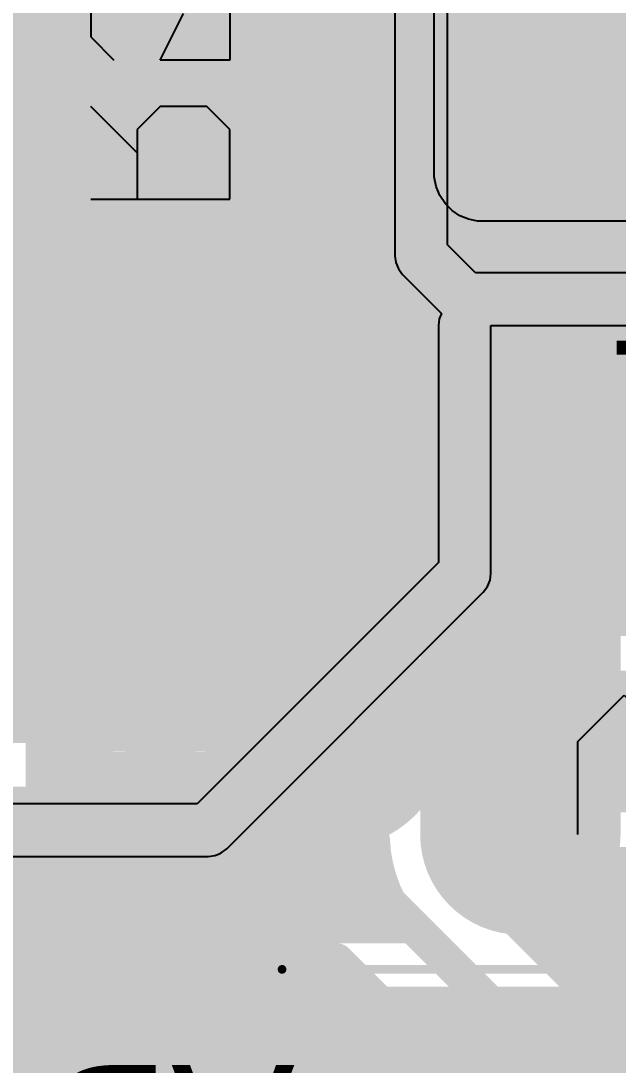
# Model space of a CAD drawing. Header units: millimetres. Extents: x 0.11 to 5.67, y 0.55 to 4.24.
# Drawn here: x 1.2834 to 1.4186, y 3.2155 to 3.4518 of the extents above; entities that cross this region are included whole.
import ezdxf

# ---------------------------------------------------------------- set-up
doc = ezdxf.new("R2010")
doc.units = ezdxf.units.MM
doc.header["$MEASUREMENT"] = 0
for name, color, linetype in [('BottomLayer', 5, 'Continuous'), ('BottomOverlay', 54, 'Continuous'), ('BottomPaste', 16, 'Continuous'), ('BottomSolder', 6, 'Continuous'), ('InternalPlane1', 76, 'Continuous'), ('InternalPlane2', 16, 'Continuous'), ('Mechanical1', 6, 'Continuous'), ('Mechanical3', 76, 'Continuous'), ('MultiLayer', 9, 'Continuous'), ('TopLayer', 1, 'Continuous'), ('TopOverlay', 2, 'Continuous'), ('TopPaste', 8, 'Continuous'), ('TopSolder', 216, 'Continuous'), ('ViaHoleLayer', 16, 'Continuous')]:
    doc.layers.add(name, color=color, linetype=linetype)

# ---------------------------------------------------------------- blocks, each defined once
blk = doc.blocks.new('SOT_23_123__B_52')
at = {"layer": 'BottomLayer', "const_width": 0.02807}
for points in [[(0.06125, 0.04134), (0.03027, 0.04134)], [(-0.02975, 0.00134), (-0.06073, 0.00134)], [(0.06125, -0.03866), (0.03027, -0.03866)]]:
    blk.add_lwpolyline(points, dxfattribs=at)
at = {"layer": 'BottomLayer', "const_width": 0.01404}
for points in [[(0.02325, 0.04134, 1), (0.03729, 0.04134, 1)], [(0.05423, 0.04134, 1), (0.06827, 0.04134, 1)], [(-0.06775, 0.00134, 1), (-0.05371, 0.00134, 1)], [(-0.03677, 0.00134, 1), (-0.02273, 0.00134, 1)], [(0.02325, -0.03866, 1), (0.03729, -0.03866, 1)], [(0.05423, -0.03866, 1), (0.06827, -0.03866, 1)]]:
    blk.add_lwpolyline(points, format="xyb", close=True, dxfattribs=at)
at = {"layer": 'BottomOverlay', "const_width": 0.01}
for points in [[(-0.02424, 0.03134), (-0.02424, 0.06134)], [(-0.02424, 0.06134), (0.01576, 0.06134)], [(0.02576, -0.00866), (0.02576, 0.01134)], [(-0.02424, -0.05866), (-0.02424, -0.02866)], [(-0.02424, -0.05866), (0.01576, -0.05866)]]:
    blk.add_lwpolyline(points, dxfattribs=at)
at = {"layer": 'BottomOverlay', "const_width": 0.005}
for points in [[(-0.02674, 0.06134, 1), (-0.02174, 0.06134, 1)], [(-0.02674, 0.06134, 1), (-0.02174, 0.06134, 1)], [(0.01326, 0.06134, 1), (0.01826, 0.06134, 1)], [(-0.02674, 0.03134, 1), (-0.02174, 0.03134, 1)], [(0.02326, 0.01134, 1), (0.02826, 0.01134, 1)], [(0.02326, -0.00866, 1), (0.02826, -0.00866, 1)], [(-0.02674, -0.02866, 1), (-0.02174, -0.02866, 1)], [(-0.02674, -0.05866, 1), (-0.02174, -0.05866, 1)], [(-0.02674, -0.05866, 1), (-0.02174, -0.05866, 1)], [(0.01326, -0.05866, 1), (0.01826, -0.05866, 1)]]:
    blk.add_lwpolyline(points, format="xyb", close=True, dxfattribs=at)
at = {"layer": 'BottomPaste', "const_width": 0.02807}
for points in [[(0.06125, 0.04134), (0.03027, 0.04134)], [(-0.02975, 0.00134), (-0.06073, 0.00134)], [(0.06125, -0.03866), (0.03027, -0.03866)]]:
    blk.add_lwpolyline(points, dxfattribs=at)
at = {"layer": 'BottomPaste', "const_width": 0.01404}
for points in [[(0.02325, 0.04134, 1), (0.03729, 0.04134, 1)], [(0.05423, 0.04134, 1), (0.06827, 0.04134, 1)], [(-0.06775, 0.00134, 1), (-0.05371, 0.00134, 1)], [(-0.03677, 0.00134, 1), (-0.02273, 0.00134, 1)], [(0.02325, -0.03866, 1), (0.03729, -0.03866, 1)], [(0.05423, -0.03866, 1), (0.06827, -0.03866, 1)]]:
    blk.add_lwpolyline(points, format="xyb", close=True, dxfattribs=at)
at = {"layer": 'BottomSolder', "const_width": 0.03201}
for points in [[(0.06125, 0.04134), (0.03027, 0.04134)], [(-0.02975, 0.00134), (-0.06073, 0.00134)], [(0.06125, -0.03866), (0.03027, -0.03866)]]:
    blk.add_lwpolyline(points, dxfattribs=at)
at = {"layer": 'BottomSolder', "const_width": 0.016}
for points in [[(0.02227, 0.04134, 1), (0.03827, 0.04134, 1)], [(0.05325, 0.04134, 1), (0.06925, 0.04134, 1)], [(-0.06873, 0.00134, 1), (-0.05273, 0.00134, 1)], [(-0.03775, 0.00134, 1), (-0.02175, 0.00134, 1)], [(0.02227, -0.03866, 1), (0.03827, -0.03866, 1)], [(0.05325, -0.03866, 1), (0.06925, -0.03866, 1)]]:
    blk.add_lwpolyline(points, format="xyb", close=True, dxfattribs=at)
at = {"layer": 'Mechanical3'}
for p, q in [((-0.04429, 0.00132), (-0.0338, 0.01181)), ((-0.0338, 0.01181), (-0.0233, 0.00132)), ((-0.00231, -0.01967), (-0.00231, 0.01181)), ((0.01868, 0.01181), (0.02918, 0.01181)), ((0.02918, 0.01181), (0.02393, 0.01181)), ((0.02393, 0.01181), (0.02393, -0.01967)), ((0.06066, 0.01181), (0.06066, -0.01967)), ((-0.04429, -0.01967), (-0.04429, 0.00132)), ((-0.0233, 0.00132), (-0.0233, -0.01967)), ((0.06066, -0.01967), (0.04492, -0.00393)), ((0.04492, -0.00393), (0.06591, -0.00393)), ((0.02393, -0.01967), (0.01868, -0.01443)), ((-0.01281, -0.01967), (0.00819, -0.01967)), ((0.00819, -0.01967), (-0.00231, -0.01967))]:
    blk.add_line(p, q, dxfattribs=at)
blk = doc.blocks.new('D_PAK_TO_252AA__54')
at = {"layer": 'Mechanical1', "const_width": 0.00197}
for points in [[(-0.23031, 0.1437), (0.23031, 0.1437)], [(-0.23031, 0.1437), (-0.23031, -0.1437)]]:
    blk.add_lwpolyline(points, dxfattribs=at)
at = {"layer": 'Mechanical1', "const_width": 0.000984}
blk.add_lwpolyline([(-0.23081, 0.1437, 1), (-0.22982, 0.1437, 1)], format="xyb", close=True, dxfattribs=at)
blk.add_lwpolyline([(-0.23081, 0.1437, 1), (-0.22982, 0.1437, 1)], format="xyb", close=True, dxfattribs=at)
at = {"layer": 'TopLayer', "const_width": 0.03937}
blk.add_lwpolyline([(-0.15453, 0.08976), (-0.1998, 0.08976)], dxfattribs=at)
at = {"layer": 'TopLayer'}
for points, const_width in [([(-0.20965, 0.08976, 1), (-0.18996, 0.08976, 1)], 0.01969), ([(-0.16437, 0.08976, 1), (-0.14469, 0.08976, 1)], 0.01969), ([(-0.05556, 0.09833, 1), (-0.04464, 0.09833, 1)], 0.01093)]:
    blk.add_lwpolyline(points, format="xyb", close=True, dxfattribs=dict(at, const_width=const_width))
for points in [[(-0.0501, -0.10925), (0.20758, -0.10925), (-0.0501, 0.10925), (0.20758, 0.10925)], [(-0.06102, -0.09833), (0.2185, -0.09833), (-0.06102, 0.09833), (0.2185, 0.09833)]]:
    blk.add_solid(points, dxfattribs=at)
at = {"layer": 'TopOverlay'}
for points, const_width in [([(-0.20374, 0.13189, 1), (-0.21358, 0.13189, 1)], 0.00984), ([(-0.21604, 0.13189, 1), (-0.21112, 0.13189, 1)], 0.00492), ([(-0.2062, 0.13189, 1), (-0.20128, 0.13189, 1)], 0.00492), ([(-0.12106, 0.13189, 1), (-0.11713, 0.13189, 1)], 0.00394), ([(-0.12106, 0.13189, 1), (-0.11713, 0.13189, 1)], 0.00394), ([(-0.07776, 0.13189, 1), (-0.07382, 0.13189, 1)], 0.00394)]:
    blk.add_lwpolyline(points, format="xyb", close=True, dxfattribs=dict(at, const_width=const_width))
at = {"layer": 'TopOverlay', "const_width": 0.00787}
for points in [[(-0.11909, 0.13189), (-0.11909, -0.13189)], [(-0.11909, 0.13189), (-0.07579, 0.13189)]]:
    blk.add_lwpolyline(points, dxfattribs=at)
at = {"layer": 'TopPaste'}
for p, q in [((-0.05528, 0.10797), (-0.05323, 0.10882)), ((-0.05323, 0.10882), (-0.05105, 0.10925)), ((-0.05105, 0.10925), (-0.04994, 0.10925)), ((-0.04994, 0.10925), (-0.04993, 0.10925)), ((-0.04993, 0.10925), (0.06, 0.10925)), ((-0.05792, 0.10594), (-0.05713, 0.10673)), ((-0.05713, 0.10673), (-0.05528, 0.10797)), ((-0.05982, 0.10347), (-0.05866, 0.1052)), ((-0.05866, 0.1052), (-0.05792, 0.10594)), ((-0.05792, 0.10594), (-0.05792, 0.10594)), ((-0.06062, 0.10153), (-0.05982, 0.10347)), ((-0.06103, 0.09948), (-0.06062, 0.10153)), ((-0.06103, 0.09844), (-0.06103, 0.09948)), ((-0.06103, 0.01898), (-0.06103, 0.09844))]:
    blk.add_line(p, q, dxfattribs=at)
at = {"layer": 'TopPaste', "const_width": 0.04535}
blk.add_lwpolyline([(-0.15453, 0.08976), (-0.1998, 0.08976)], dxfattribs=at)
at = {"layer": 'TopPaste', "const_width": 0.02268}
for points in [[(-0.21114, 0.08976, 1), (-0.18846, 0.08976, 1)], [(-0.16587, 0.08976, 1), (-0.14319, 0.08976, 1)]]:
    blk.add_lwpolyline(points, format="xyb", close=True, dxfattribs=at)
at = {"layer": 'TopSolder', "const_width": 0.04331}
blk.add_lwpolyline([(-0.15453, 0.08976), (-0.1998, 0.08976)], dxfattribs=at)
at = {"layer": 'TopSolder'}
for points, const_width in [([(-0.21063, 0.08976, 1), (-0.18898, 0.08976, 1)], 0.02165), ([(-0.16535, 0.08976, 1), (-0.1437, 0.08976, 1)], 0.02165), ([(-0.05655, 0.09833, 1), (-0.04365, 0.09833, 1)], 0.01289)]:
    blk.add_lwpolyline(points, format="xyb", close=True, dxfattribs=dict(at, const_width=const_width))
for points in [[(-0.0501, -0.11122), (0.20758, -0.11122), (-0.0501, 0.11122), (0.20758, 0.11122)], [(-0.06299, -0.09833), (0.22047, -0.09833), (-0.06299, 0.09833), (0.22047, 0.09833)]]:
    blk.add_solid(points, dxfattribs=at)
blk = doc.blocks.new('R2512_B_126')
at = {"layer": 'BottomLayer'}
blk.add_solid([(-0.14075, -0.06594), (-0.06988, -0.06594), (-0.14075, 0.06791), (-0.06988, 0.06791)], dxfattribs=at)
at = {"layer": 'BottomOverlay', "const_width": 0.00787}
for points in [[(-0.15256, 0.07972), (-0.15256, -0.07776)], [(-0.15256, -0.07776), (0.14665, -0.07776)]]:
    blk.add_lwpolyline(points, dxfattribs=at)
at = {"layer": 'BottomOverlay', "const_width": 0.00394}
blk.add_lwpolyline([(-0.15453, -0.07776, 1), (-0.15059, -0.07776, 1)], format="xyb", close=True, dxfattribs=at)
blk.add_lwpolyline([(-0.15453, -0.07776, 1), (-0.15059, -0.07776, 1)], format="xyb", close=True, dxfattribs=at)
at = {"layer": 'BottomPaste'}
blk.add_solid([(-0.14075, -0.06594), (-0.06988, -0.06594), (-0.14075, 0.06791), (-0.06988, 0.06791)], dxfattribs=at)
at = {"layer": 'BottomSolder'}
blk.add_solid([(-0.14272, -0.06791), (-0.06791, -0.06791), (-0.14272, 0.06988), (-0.06791, 0.06988)], dxfattribs=at)
at = {"layer": 'Mechanical3'}
for p, q in [((-0.13484, 0.00984), (-0.13484, -0.02164)), ((-0.12435, -0.00065), (-0.11385, 0.00984)), ((-0.09811, 0.00984), (-0.10336, 0.00459)), ((-0.08761, 0.00984), (-0.09811, 0.00984)), ((-0.1191, -0.00065), (-0.13484, -0.00065)), ((-0.11385, -0.0059), (-0.1191, -0.00065)), ((-0.11385, -0.0164), (-0.11385, -0.0059)), ((-0.10336, -0.02164), (-0.10336, -0.0059)), ((-0.10336, -0.0059), (-0.09286, -0.01115)), ((-0.1191, -0.02164), (-0.11385, -0.0164)), ((-0.13484, -0.02164), (-0.1191, -0.02164)), ((-0.08237, -0.02164), (-0.10336, -0.02164))]:
    blk.add_line(p, q, dxfattribs=at)
blk = doc.blocks.new('CAP_13_26_236')
at = {"layer": 'TopOverlay', "const_width": 0.00787}
blk.add_lwpolyline([(-0.25591, -1.11024), (-0.25591, -0.06299)], dxfattribs=at)

msp = doc.modelspace()

# ---------------------------------------------------------------- linework, layer by layer
at = {"layer": 'BottomLayer'}
for points, const_width in [([(1.40157, 3.36417), (1.40157, 3.46752)], 0.00787), ([(0.72047, 3.4557), (2.58723, 3.4557)], 0.00787), ([(1.2313, 3.4557), (1.40157, 3.4557)], 0.00787), ([(0.72047, 3.44783), (2.58936, 3.44783)], 0.00787), ([(1.2313, 3.44783), (1.40157, 3.44783)], 0.00787), ([(0.72047, 3.43995), (2.59325, 3.43995)], 0.00787), ([(1.2313, 3.43995), (1.40157, 3.43995)], 0.00787), ([(0.72047, 3.43208), (2.59959, 3.43208)], 0.00787), ([(1.2313, 3.43208), (1.40157, 3.43208)], 0.00787), ([(0.80794, 3.4242), (2.61066, 3.4242)], 0.00787), ([(1.2313, 3.4242), (1.40157, 3.4242)], 0.00787), ([(0.81586, 3.41633), (2.8063, 3.41633)], 0.00787), ([(1.2313, 3.41633), (1.40157, 3.41633)], 0.00787), ([(0.8218, 3.40846), (1.73055, 3.40846)], 0.00787), ([(1.2313, 3.40846), (1.40157, 3.40846)], 0.00787), ([(0.82967, 3.40058), (1.72484, 3.40058)], 0.00787), ([(1.2313, 3.40058), (1.40157, 3.40058)], 0.00787), ([(0.83755, 3.39271), (1.72261, 3.39271)], 0.00787), ([(1.2313, 3.39271), (1.40157, 3.39271)], 0.00787), ([(0.84542, 3.38483), (1.72244, 3.38483)], 0.00787), ([(1.2313, 3.38483), (1.40157, 3.38483)], 0.00787), ([(0.85244, 3.37696), (1.72052, 3.37696)], 0.00787), ([(1.2313, 3.37696), (1.40157, 3.37696)], 0.00787), ([(0.85556, 3.36909), (1.71265, 3.36909)], 0.00787), ([(1.2313, 3.36909), (1.40157, 3.36909)], 0.00787), ([(1.35333, 3.31593), (1.40157, 3.36417)], 0.00787), ([(0.85602, 3.36121), (1.70477, 3.36121)], 0.00787), ([(1.2313, 3.36121), (1.39861, 3.36121)], 0.00787), ([(1.24508, 3.35334), (1.47102, 3.35334)], 0.00787), ([(1.24508, 3.35334), (1.39074, 3.35334)], 0.00787), ([(1.24508, 3.34546), (1.46178, 3.34546)], 0.00787), ([(1.24508, 3.34546), (1.38287, 3.34546)], 0.00787), ([(1.24508, 3.33759), (1.45764, 3.33759)], 0.00787), ([(1.24508, 3.33759), (1.37499, 3.33759)], 0.00787), ([(1.24508, 3.32972), (1.45621, 3.32972)], 0.00787), ([(1.24508, 3.32972), (1.36712, 3.32972)], 0.00787), ([(1.24508, 3.32184), (1.45706, 3.32184)], 0.00787), ([(1.24508, 3.32184), (1.35924, 3.32184)], 0.00787), ([(1.39301, 3.31656), (1.42399, 3.31656)], 0.00787), ([(1.24508, 3.31397), (1.34447, 3.31397)], 0.00787), ([(1.24508, 3.31397), (1.34447, 3.31397)], 0.00787), ([(1.36419, 3.31397), (1.38129, 3.31397)], 0.00787), ([(1.36592, 3.31317), (1.37971, 3.31317)], 0.00787), ([(1.24508, 3.30609), (1.33415, 3.30609)], 0.00787), ([(1.24607, 3.30609), (1.33415, 3.30609)], 0.00787), ([(1.08892, 3.29822), (1.32998, 3.29822)], 0.00787), ([(1.25395, 3.29822), (1.32998, 3.29822)], 0.00787), ([(1.35433, 3.29035), (1.35514, 3.28955)], 0.01969), ([(1.35514, 3.28955), (1.40769, 3.28955)], 0.01969), ([(1.40769, 3.28955), (1.4085, 3.28874)], 0.01969), ([(1.25394, 3.29232), (1.28543, 3.29232)], 0.00787), ([(1.25984, 3.29232), (1.32882, 3.29232)], 0.00787), ([(1.29357, 3.29035), (1.32874, 3.29035)], 0.00787), ([(1.29796, 3.28713), (1.31049, 3.27461)], 0.00787), ([(1.30262, 3.28247), (1.32998, 3.28247)], 0.00787), ([(1.25394, 3.27461), (1.28543, 3.27461)], 0.00787), ([(1.28543, 3.27461), (1.30315, 3.25689)], 0.00787), ([(1.31049, 3.27461), (1.33416, 3.27461)], 0.00787), ([(1.37999, 3.26416), (1.42296, 3.22119)], 0.00787), ([(1.39301, 3.26093), (1.42399, 3.26093)], 0.00787), ([(1.3853, 3.25885), (1.46022, 3.25885)], 0.00787), ([(1.30315, 3.25689), (1.3622, 3.25689)], 0.00787), ([(1.3622, 3.25689), (1.41043, 3.20866)], 0.00787), ([(1.39317, 3.25098), (1.45826, 3.25098)], 0.00787), ([(1.40105, 3.2431), (1.45878, 3.2431)], 0.00787), ([(1.30315, 3.23917), (1.35487, 3.23917)], 0.00787), ([(1.35487, 3.23917), (1.39272, 3.20132)], 0.00787), ([(1.2942, 3.23523), (1.35881, 3.23523)], 0.00787), ([(1.40892, 3.23523), (1.46197, 3.23523)], 0.00787), ([(1.23114, 3.17116), (1.28934, 3.22936)], 0.00787), ([(1.28734, 3.22735), (1.36669, 3.22735)], 0.00787), ([(1.4168, 3.22735), (1.46949, 3.22735)], 0.00787), ([(1.27946, 3.21948), (1.37456, 3.21948)], 0.00787)]:
    msp.add_lwpolyline(points, dxfattribs=dict(at, const_width=const_width))
for points, const_width in [([(1.39961, 3.44783, 1), (1.40354, 3.44783, 1)], 0.00394), ([(1.39961, 3.43995, 1), (1.40354, 3.43995, 1)], 0.00394), ([(1.39961, 3.43208, 1), (1.40354, 3.43208, 1)], 0.00394), ([(1.39961, 3.4242, 1), (1.40354, 3.4242, 1)], 0.00394), ([(1.39961, 3.41633, 1), (1.40354, 3.41633, 1)], 0.00394), ([(1.39961, 3.40846, 1), (1.40354, 3.40846, 1)], 0.00394), ([(1.39961, 3.40058, 1), (1.40354, 3.40058, 1)], 0.00394), ([(1.39961, 3.39271, 1), (1.40354, 3.39271, 1)], 0.00394), ([(1.39961, 3.38483, 1), (1.40354, 3.38483, 1)], 0.00394), ([(1.39961, 3.37696, 1), (1.40354, 3.37696, 1)], 0.00394), ([(1.39961, 3.36909, 1), (1.40354, 3.36909, 1)], 0.00394), ([(1.39961, 3.36417, 1), (1.40354, 3.36417, 1)], 0.00394), ([(1.39961, 3.36417, 1), (1.40354, 3.36417, 1)], 0.00394), ([(1.39665, 3.36121, 1), (1.40058, 3.36121, 1)], 0.00394), ([(1.3435, 3.34843, 1), (1.35531, 3.34843, 1)], 0.01181), ([(1.38877, 3.35334, 1), (1.39271, 3.35334, 1)], 0.00394), ([(1.31004, 3.3435, 1), (1.32185, 3.3435, 1)], 0.01181), ([(1.3809, 3.34546, 1), (1.38483, 3.34546, 1)], 0.00394), ([(1.37302, 3.33759, 1), (1.37696, 3.33759, 1)], 0.00394), ([(1.36515, 3.32972, 1), (1.36909, 3.32972, 1)], 0.00394), ([(1.35728, 3.32184, 1), (1.36121, 3.32184, 1)], 0.00394), ([(1.30906, 3.31102, 1), (1.32087, 3.31102, 1)], 0.01181), ([(1.35136, 3.31593, 1), (1.3553, 3.31593, 1)], 0.00394), ([(1.35136, 3.31593, 1), (1.3553, 3.31593, 1)], 0.00394), ([(1.39104, 3.31656, 1), (1.39498, 3.31656, 1)], 0.00394), ([(1.39104, 3.31656, 1), (1.39498, 3.31656, 1)], 0.00394), ([(1.3425, 3.31397, 1), (1.34644, 3.31397, 1)], 0.00394), ([(1.3425, 3.31397, 1), (1.34644, 3.31397, 1)], 0.00394), ([(1.36222, 3.31397, 1), (1.36616, 3.31397, 1)], 0.00394), ([(1.36395, 3.31317, 1), (1.36789, 3.31317, 1)], 0.00394), ([(1.36395, 3.31317, 1), (1.36789, 3.31317, 1)], 0.00394), ([(1.37774, 3.31317, 1), (1.38168, 3.31317, 1)], 0.00394), ([(1.37774, 3.31317, 1), (1.38168, 3.31317, 1)], 0.00394), ([(1.37932, 3.31397, 1), (1.38326, 3.31397, 1)], 0.00394), ([(1.33218, 3.30609, 1), (1.33612, 3.30609, 1)], 0.00394), ([(1.33218, 3.30609, 1), (1.33612, 3.30609, 1)], 0.00394), ([(1.32801, 3.29822, 1), (1.33195, 3.29822, 1)], 0.00394), ([(1.32801, 3.29822, 1), (1.33195, 3.29822, 1)], 0.00394), ([(1.34843, 3.29035, 1), (1.36024, 3.29035, 1)], 0.01181), ([(1.34941, 3.29035, 1), (1.35925, 3.29035, 1)], 0.00984), ([(1.35022, 3.28955, 1), (1.36006, 3.28955, 1)], 0.00984), ([(1.35022, 3.28955, 1), (1.36006, 3.28955, 1)], 0.00984), ([(1.40277, 3.28955, 1), (1.41261, 3.28955, 1)], 0.00984), ([(1.40277, 3.28955, 1), (1.41261, 3.28955, 1)], 0.00984), ([(1.40358, 3.28874, 1), (1.41342, 3.28874, 1)], 0.00984), ([(1.28346, 3.29232, 1), (1.2874, 3.29232, 1)], 0.00394), ([(1.28346, 3.29232, 1), (1.2874, 3.29232, 1)], 0.00394), ([(1.28346, 3.29232, 1), (1.2874, 3.29232, 1)], 0.00394), ([(1.32685, 3.29232, 1), (1.33078, 3.29232, 1)], 0.00394), ([(1.32685, 3.29232, 1), (1.33078, 3.29232, 1)], 0.00394), ([(1.2916, 3.29035, 1), (1.29553, 3.29035, 1)], 0.00394), ([(1.32677, 3.29035, 1), (1.33071, 3.29035, 1)], 0.00394), ([(1.29599, 3.28713, 1), (1.29993, 3.28713, 1)], 0.00394), ([(1.29599, 3.28713, 1), (1.29993, 3.28713, 1)], 0.00394), ([(1.29599, 3.28713, 1), (1.29993, 3.28713, 1)], 0.00394), ([(1.30065, 3.28247, 1), (1.30459, 3.28247, 1)], 0.00394), ([(1.32802, 3.28247, 1), (1.33195, 3.28247, 1)], 0.00394), ([(1.28346, 3.27461, 1), (1.2874, 3.27461, 1)], 0.00394), ([(1.28346, 3.27461, 1), (1.2874, 3.27461, 1)], 0.00394), ([(1.30852, 3.27461, 1), (1.31246, 3.27461, 1)], 0.00394), ([(1.30852, 3.27461, 1), (1.31246, 3.27461, 1)], 0.00394), ([(1.33219, 3.27461, 1), (1.33613, 3.27461, 1)], 0.00394), ([(1.33219, 3.27461, 1), (1.33613, 3.27461, 1)], 0.00394), ([(1.37802, 3.26416, 1), (1.38196, 3.26416, 1)], 0.00394), ([(1.37802, 3.26416, 1), (1.38196, 3.26416, 1)], 0.00394), ([(1.39104, 3.26093, 1), (1.39498, 3.26093, 1)], 0.00394), ([(1.39104, 3.26093, 1), (1.39498, 3.26093, 1)], 0.00394), ([(1.38333, 3.25885, 1), (1.38727, 3.25885, 1)], 0.00394), ([(1.26673, 3.24902, 1), (1.27854, 3.24902, 1)], 0.01181), ([(1.30118, 3.25689, 1), (1.30512, 3.25689, 1)], 0.00394), ([(1.30118, 3.25689, 1), (1.30512, 3.25689, 1)], 0.00394), ([(1.36024, 3.25689, 1), (1.36417, 3.25689, 1)], 0.00394), ([(1.36024, 3.25689, 1), (1.36417, 3.25689, 1)], 0.00394), ([(1.3912, 3.25098, 1), (1.39514, 3.25098, 1)], 0.00394), ([(1.39908, 3.2431, 1), (1.40302, 3.2431, 1)], 0.00394), ([(1.29476, 3.24038, 1), (1.2987, 3.24038, 1)], 0.00394), ([(1.29476, 3.24038, 1), (1.2987, 3.24038, 1)], 0.00394), ([(1.29476, 3.24038, 1), (1.2987, 3.24038, 1)], 0.00394), ([(1.30118, 3.23917, 1), (1.30512, 3.23917, 1)], 0.00394), ([(1.30118, 3.23917, 1), (1.30512, 3.23917, 1)], 0.00394), ([(1.30118, 3.23917, 1), (1.30512, 3.23917, 1)], 0.00394), ([(1.3529, 3.23917, 1), (1.35683, 3.23917, 1)], 0.00394), ([(1.3529, 3.23917, 1), (1.35683, 3.23917, 1)], 0.00394), ([(1.29223, 3.23523, 1), (1.29616, 3.23523, 1)], 0.00394), ([(1.35684, 3.23523, 1), (1.36078, 3.23523, 1)], 0.00394), ([(1.40695, 3.23523, 1), (1.41089, 3.23523, 1)], 0.00394), ([(1.28898, 3.23114, 1), (1.29291, 3.23114, 1)], 0.00394), ([(1.28737, 3.22936, 1), (1.29131, 3.22936, 1)], 0.00394), ([(1.28537, 3.22735, 1), (1.2893, 3.22735, 1)], 0.00394), ([(1.36472, 3.22735, 1), (1.36865, 3.22735, 1)], 0.00394), ([(1.41483, 3.22735, 1), (1.41876, 3.22735, 1)], 0.00394), ([(1.37259, 3.21948, 1), (1.37653, 3.21948, 1)], 0.00394)]:
    msp.add_lwpolyline(points, format="xyb", close=True, dxfattribs=dict(at, const_width=const_width))
at = {"layer": 'BottomLayer', "const_width": 0.00787}
for points in [[(1.33416, 3.27461, -0.801959), (1.36592, 3.31317)], [(1.32882, 3.29232, -0.380562), (1.35333, 3.31593)], [(1.37971, 3.31317, -0.125292), (1.39301, 3.31656)], [(1.28543, 3.29232, -0.198912), (1.29796, 3.28713)], [(1.28543, 3.29232, -0.198912), (1.29796, 3.28713)], [(1.39301, 3.26093, -0.122368), (1.37999, 3.26416)], [(1.29673, 3.24038, -0.107735), (1.29095, 3.23114)], [(1.30315, 3.23917, -0.093015), (1.29673, 3.24038)], [(1.30315, 3.23917, -0.093015), (1.29673, 3.24038)]]:
    msp.add_lwpolyline(points, format="xyb", dxfattribs=at)
at = {"layer": 'InternalPlane1', "const_width": 0.02591}
for points in [[(1.34138, 3.29035, 1), (1.36728, 3.29035, 1)], [(1.25969, 3.24902, 1), (1.28559, 3.24902, 1)]]:
    msp.add_lwpolyline(points, format="xyb", close=True, dxfattribs=at)
at = {"layer": 'InternalPlane2'}
for p, q in [((1.36806, 3.77657), (1.36806, 3.39862)), ((1.37997, 3.40109), (1.37997, 3.77411)), ((1.38633, 3.39474), (1.37997, 3.40109)), ((1.36806, 3.39862), (1.36826, 3.39708)), ((1.36826, 3.39708), (1.36886, 3.39564)), ((1.36886, 3.39564), (1.3698, 3.39441)), ((1.57726, 3.39474), (1.38633, 3.39474)), ((1.3698, 3.39441), (1.37862, 3.3856)), ((1.37862, 3.3856), (1.3781, 3.38436)), ((1.3781, 3.38436), (1.3779, 3.38282)), ((1.3779, 3.38282), (1.3779, 3.32924)), ((1.38981, 3.32677), (1.38981, 3.38282)), ((1.38981, 3.38282), (1.57972, 3.38282)), ((1.3779, 3.32924), (1.32332, 3.27466)), ((1.38961, 3.32523), (1.38981, 3.32677)), ((1.38981, 3.32677), (1.38981, 3.32677)), ((1.38807, 3.32256), (1.38902, 3.32379)), ((1.38902, 3.32379), (1.38961, 3.32523)), ((1.33, 3.26449), (1.38807, 3.32256)), ((1.38807, 3.32256), (1.38807, 3.32256)), ((1.32332, 3.27466), (1.02854, 3.27466)), ((1.03101, 3.26274), (1.32579, 3.26274)), ((1.32579, 3.26274), (1.32733, 3.26295)), ((1.32733, 3.26295), (1.32817, 3.2633)), ((1.32817, 3.2633), (1.32877, 3.26354)), ((1.32877, 3.26354), (1.33, 3.26449))]:
    msp.add_line(p, q, dxfattribs=at)
at = {"layer": 'InternalPlane2', "const_width": 0.01181}
for points in [[(1.37402, 3.39862), (1.37402, 3.77657)], [(1.37402, 3.39862), (1.38386, 3.38878)], [(1.38386, 3.38878), (1.57972, 3.38878)], [(1.38386, 3.32677), (1.38386, 3.38282)], [(1.32579, 3.2687), (1.38386, 3.32677)], [(1.02854, 3.2687), (1.32579, 3.2687)]]:
    msp.add_lwpolyline(points, dxfattribs=at)
at = {"layer": 'InternalPlane2'}
for points, const_width in [([(1.37106, 3.39862, 1), (1.37697, 3.39862, 1)], 0.00591), ([(1.37106, 3.39862, 1), (1.37697, 3.39862, 1)], 0.00591), ([(1.38091, 3.38878, 1), (1.38681, 3.38878, 1)], 0.00591), ([(1.38091, 3.38878, 1), (1.38681, 3.38878, 1)], 0.00591), ([(1.38091, 3.38282, 1), (1.38681, 3.38282, 1)], 0.00591), ([(1.33646, 3.34843, 1), (1.36236, 3.34843, 1)], 0.02591), ([(1.30299, 3.3435, 1), (1.3289, 3.3435, 1)], 0.02591), ([(1.30201, 3.31102, 1), (1.32791, 3.31102, 1)], 0.02591), ([(1.38091, 3.32677, 1), (1.38681, 3.32677, 1)], 0.00591), ([(1.38091, 3.32677, 1), (1.38681, 3.32677, 1)], 0.00591), ([(1.34138, 3.29035, 1), (1.36728, 3.29035, 1)], 0.02591), ([(1.25969, 3.24902, 1), (1.28559, 3.24902, 1)], 0.02591), ([(1.32283, 3.2687, 1), (1.32874, 3.2687, 1)], 0.00591), ([(1.32283, 3.2687, 1), (1.32874, 3.2687, 1)], 0.00591)]:
    msp.add_lwpolyline(points, format="xyb", close=True, dxfattribs=dict(at, const_width=const_width))
at = {"layer": 'MultiLayer', "const_width": 0.01181}
for points in [[(1.3435, 3.34843, 1), (1.35531, 3.34843, 1)], [(1.31004, 3.3435, 1), (1.32185, 3.3435, 1)], [(1.30906, 3.31102, 1), (1.32087, 3.31102, 1)], [(1.34843, 3.29035, 1), (1.36024, 3.29035, 1)], [(1.26673, 3.24902, 1), (1.27854, 3.24902, 1)]]:
    msp.add_lwpolyline(points, format="xyb", close=True, dxfattribs=at)
at = {"layer": 'TopLayer'}
for points, const_width in [([(1.25295, 3.4557), (1.59154, 3.4557)], 0.00787), ([(1.25295, 3.44783), (1.59154, 3.44783)], 0.00787), ([(1.25295, 3.43995), (1.59154, 3.43995)], 0.00787), ([(1.25295, 3.43208), (1.59154, 3.43208)], 0.00787), ([(1.25295, 3.4242), (1.59154, 3.4242)], 0.00787), ([(1.25295, 3.41633), (1.59154, 3.41633)], 0.00787), ([(1.25295, 3.40846), (1.59154, 3.40846)], 0.00787), ([(1.25295, 3.40058), (1.59154, 3.40058)], 0.00787), ([(1.25295, 3.39271), (1.59154, 3.39271)], 0.00787), ([(1.25295, 3.38483), (1.59154, 3.38483)], 0.00787), ([(1.25295, 3.37697), (1.59154, 3.37697)], 0.00787), ([(1.28839, 3.35925), (1.59154, 3.35925)], 0.00787), ([(1.28839, 3.26919), (1.28839, 3.35925)], 0.00787), ([(1.28839, 3.35334), (2.32677, 3.35334)], 0.00787), ([(1.28839, 3.34546), (1.38837, 3.34546)], 0.00787), ([(1.40455, 3.34546), (1.56789, 3.34546)], 0.00787), ([(1.28839, 3.33759), (1.37377, 3.33759)], 0.00787), ([(1.41915, 3.33759), (1.55329, 3.33759)], 0.00787), ([(1.28839, 3.32972), (1.36747, 3.32972)], 0.00787), ([(1.28839, 3.32184), (1.36418, 3.32184)], 0.00787), ([(1.28839, 3.31397), (1.34447, 3.31397)], 0.00787), ([(1.28839, 3.30609), (1.33415, 3.30609)], 0.00787), ([(1.28839, 3.29822), (1.32998, 3.29822)], 0.00787), ([(1.35433, 3.29035), (1.39646, 3.29035)], 0.01969), ([(1.39646, 3.29035), (1.39695, 3.29085)], 0.01969), ([(1.39695, 3.29085), (1.45524, 3.29085)], 0.01969), ([(1.28839, 3.29035), (1.32874, 3.29035)], 0.00787), ([(1.28839, 3.28247), (1.32998, 3.28247)], 0.00787), ([(1.28839, 3.2746), (1.33417, 3.2746)], 0.00787), ([(1.29111, 3.26672), (1.34451, 3.26672)], 0.00787), ([(1.29626, 3.25885), (1.36419, 3.25885)], 0.00787), ([(1.29815, 3.25098), (1.36748, 3.25098)], 0.00787), ([(1.29815, 3.24705), (1.37014, 3.24705)], 0.00787), ([(1.28899, 3.22933), (1.44207, 3.22933)], 0.00787), ([(1.28626, 3.22735), (1.44589, 3.22735)], 0.00787), ([(0.73621, 3.21948), (2.32186, 3.21948)], 0.00787)]:
    msp.add_lwpolyline(points, dxfattribs=dict(at, const_width=const_width))
for points, const_width in [([(1.28642, 3.35925, 1), (1.29035, 3.35925, 1)], 0.00394), ([(1.28642, 3.35925, 1), (1.29035, 3.35925, 1)], 0.00394), ([(1.3435, 3.34843, 1), (1.35531, 3.34843, 1)], 0.01181), ([(1.28642, 3.35334, 1), (1.29035, 3.35334, 1)], 0.00394), ([(1.31004, 3.3435, 1), (1.32185, 3.3435, 1)], 0.01181), ([(1.28642, 3.34546, 1), (1.29035, 3.34546, 1)], 0.00394), ([(1.3864, 3.34546, 1), (1.39034, 3.34546, 1)], 0.00394), ([(1.40258, 3.34546, 1), (1.40652, 3.34546, 1)], 0.00394), ([(1.28642, 3.33759, 1), (1.29035, 3.33759, 1)], 0.00394), ([(1.3718, 3.33759, 1), (1.37574, 3.33759, 1)], 0.00394), ([(1.41718, 3.33759, 1), (1.42111, 3.33759, 1)], 0.00394), ([(1.28642, 3.32972, 1), (1.29035, 3.32972, 1)], 0.00394), ([(1.3655, 3.32972, 1), (1.36944, 3.32972, 1)], 0.00394), ([(1.28642, 3.32184, 1), (1.29035, 3.32184, 1)], 0.00394), ([(1.36221, 3.32184, 1), (1.36615, 3.32184, 1)], 0.00394), ([(1.30906, 3.31102, 1), (1.32087, 3.31102, 1)], 0.01181), ([(1.28642, 3.31397, 1), (1.29035, 3.31397, 1)], 0.00394), ([(1.3425, 3.31397, 1), (1.34644, 3.31397, 1)], 0.00394), ([(1.36105, 3.31442, 1), (1.36499, 3.31442, 1)], 0.00394), ([(1.36105, 3.31442, 1), (1.36499, 3.31442, 1)], 0.00394), ([(1.28642, 3.30609, 1), (1.29035, 3.30609, 1)], 0.00394), ([(1.33218, 3.30609, 1), (1.33612, 3.30609, 1)], 0.00394), ([(1.28642, 3.29822, 1), (1.29035, 3.29822, 1)], 0.00394), ([(1.32801, 3.29822, 1), (1.33195, 3.29822, 1)], 0.00394), ([(1.34843, 3.29035, 1), (1.36024, 3.29035, 1)], 0.01181), ([(1.34941, 3.29035, 1), (1.35925, 3.29035, 1)], 0.00984), ([(1.39154, 3.29035, 1), (1.40138, 3.29035, 1)], 0.00984), ([(1.39154, 3.29035, 1), (1.40138, 3.29035, 1)], 0.00984), ([(1.39203, 3.29085, 1), (1.40187, 3.29085, 1)], 0.00984), ([(1.39203, 3.29085, 1), (1.40187, 3.29085, 1)], 0.00984), ([(1.28642, 3.29035, 1), (1.29035, 3.29035, 1)], 0.00394), ([(1.32677, 3.29035, 1), (1.33071, 3.29035, 1)], 0.00394), ([(1.28642, 3.28247, 1), (1.29035, 3.28247, 1)], 0.00394), ([(1.32802, 3.28247, 1), (1.33195, 3.28247, 1)], 0.00394), ([(1.28642, 3.2746, 1), (1.29035, 3.2746, 1)], 0.00394), ([(1.3322, 3.2746, 1), (1.33613, 3.2746, 1)], 0.00394), ([(1.28642, 3.26919, 1), (1.29035, 3.26919, 1)], 0.00394), ([(1.28642, 3.26919, 1), (1.29035, 3.26919, 1)], 0.00394), ([(1.28914, 3.26672, 1), (1.29308, 3.26672, 1)], 0.00394), ([(1.34254, 3.26672, 1), (1.34648, 3.26672, 1)], 0.00394), ([(1.36105, 3.26629, 1), (1.36499, 3.26629, 1)], 0.00394), ([(1.36105, 3.26629, 1), (1.36499, 3.26629, 1)], 0.00394), ([(1.29429, 3.25885, 1), (1.29823, 3.25885, 1)], 0.00394), ([(1.36222, 3.25885, 1), (1.36616, 3.25885, 1)], 0.00394), ([(1.26673, 3.24902, 1), (1.27854, 3.24902, 1)], 0.01181), ([(1.29618, 3.25098, 1), (1.30012, 3.25098, 1)], 0.00394), ([(1.29626, 3.24902, 1), (1.3002, 3.24902, 1)], 0.00394), ([(1.36551, 3.25098, 1), (1.36945, 3.25098, 1)], 0.00394), ([(1.29618, 3.24705, 1), (1.30012, 3.24705, 1)], 0.00394), ([(1.36817, 3.24705, 1), (1.37211, 3.24705, 1)], 0.00394), ([(1.36817, 3.24705, 1), (1.37211, 3.24705, 1)], 0.00394), ([(1.28702, 3.22933, 1), (1.29096, 3.22933, 1)], 0.00394), ([(1.28702, 3.22933, 1), (1.29096, 3.22933, 1)], 0.00394), ([(1.28429, 3.22735, 1), (1.28823, 3.22735, 1)], 0.00394)]:
    msp.add_lwpolyline(points, format="xyb", close=True, dxfattribs=dict(at, const_width=const_width))
at = {"layer": 'TopLayer', "const_width": 0.00787}
for points in [[(1.36302, 3.31442, -0.842405), (1.42844, 3.32283)], [(1.36302, 3.26629, -1.424336), (1.36302, 3.31442)], [(1.28839, 3.26919, -0.230961), (1.29823, 3.24902)], [(1.37014, 3.24705, -0.157012), (1.36302, 3.26629)], [(1.28899, 3.22933, -0.361154), (1.25629, 3.22933)]]:
    msp.add_lwpolyline(points, format="xyb", dxfattribs=at)
at = {"layer": 'ViaHoleLayer', "const_width": 0.00591}
for points in [[(1.34646, 3.34843, 1), (1.35236, 3.34843, 1)], [(1.31299, 3.3435, 1), (1.3189, 3.3435, 1)], [(1.31201, 3.31102, 1), (1.31791, 3.31102, 1)], [(1.35138, 3.29035, 1), (1.35728, 3.29035, 1)]]:
    msp.add_lwpolyline(points, format="xyb", close=True, dxfattribs=at)

# ---------------------------------------------------------------- block references
for name, p, rotation in [('R2512_B_126', (1.30906, 3.54626), 90), ('D_PAK_TO_252AA__54', (1.48622, 3.46752), 90), ('SOT_23_123__B_52', (1.45374, 3.2874), 360), ('CAP_13_26_236', (1.84567, 2.96138), 270)]:
    msp.add_blockref(name, p, dxfattribs=dict(rotation=rotation))

# ---------------------------------------------------------------- texts
at = {"layer": 'BottomOverlay', "text_generation_flag": 2}
for s, p in [('VT14', (1.51772, 3.36909)), ('VD17', (1.34547, 3.18406))]:
    msp.add_text(s, height=0.031496, dxfattribs=at).set_placement(p)

doc.saveas('drawing.dxf')
